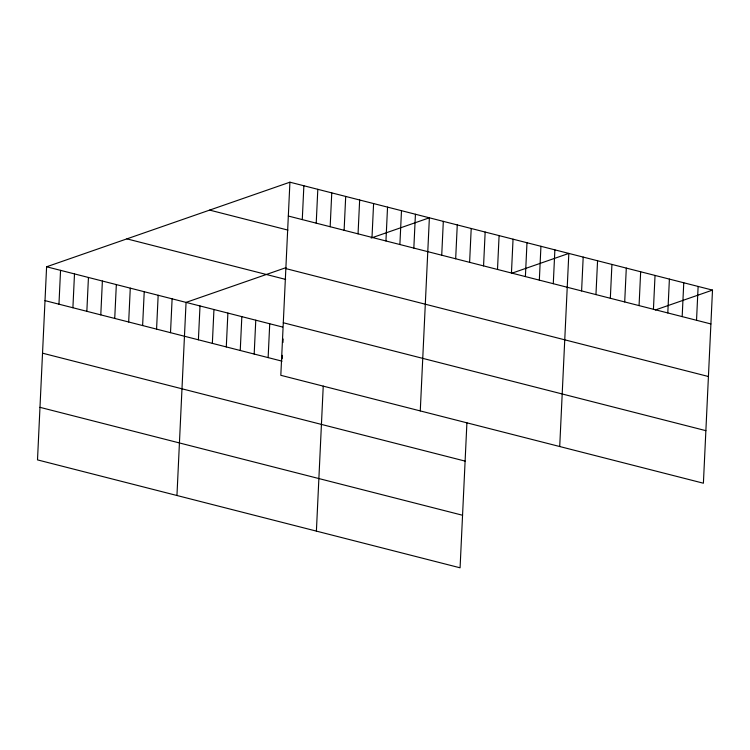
<?xml version="1.0" encoding="UTF-8"?>
<svg xmlns="http://www.w3.org/2000/svg" width="750" height="750" viewBox="0 0 750 750"><rect width="100%" height="100%" fill="white"/><g stroke="black" fill="none" stroke-linecap="round" stroke-linejoin="round"><path stroke-width="1.12" d="M289.922 182.194L280.819 375.309L703.397 483.216L712.5 290.109L289.922 182.194L46.603 266.784L37.5 459.891L460.078 567.806L466.913 422.775M58.959 304.191L60.553 270.347M72.9 307.753L74.494 273.9M86.85 311.316L88.444 277.462M100.791 314.878L102.384 281.025M114.731 318.431L116.334 284.587M128.681 321.994L130.275 288.15M142.622 325.556L144.225 291.713M156.572 329.119L158.166 295.266M170.512 332.681L172.116 298.828M176.953 495.506L186.056 302.391L286.003 267.647M198.403 339.797L200.006 305.953M212.353 343.359L213.947 309.516M226.294 346.922L227.888 313.078M240.244 350.484L241.837 316.641M254.184 354.047L255.778 320.194M268.134 357.609L269.728 323.756M282.188 358.837L282.347 355.331M282.956 342.497L283.125 338.991M302.278 219.6L303.872 185.756M316.219 223.162L317.812 189.319M330.159 226.725L331.762 192.881M316.397 531.112L323.241 386.081M344.109 230.287L345.703 196.434M358.05 233.85L359.653 199.997M372 237.413L373.594 203.559M385.941 240.966L387.544 207.122M399.891 244.528L401.484 210.684M413.831 248.091L415.434 214.247M420.272 410.916L429.375 217.8L371.166 238.041M441.722 255.216L443.316 221.363M455.672 258.778L457.266 224.925M469.613 262.331L471.206 228.488M483.562 265.894L485.156 232.05M497.503 269.456L499.097 235.612M511.444 273.019L513.047 239.175M525.394 276.581L526.987 242.728M539.334 280.144L540.938 246.291M553.284 283.706L554.878 249.853M559.716 446.531L568.828 253.416L511.613 273.3M581.597 290.934L583.191 257.081M595.959 294.6L597.562 260.756M610.331 298.266L611.925 264.422M624.703 301.941L626.297 268.087M639.066 305.606L640.659 271.762M653.438 309.281L655.031 275.428M667.8 312.947L669.394 279.094M682.172 316.613L683.766 282.769M696.534 320.287L698.128 286.434M655.294 309.994L712.5 290.109M288.328 216.037L710.906 323.953M209.634 210.103L287.934 230.1M285.853 268.603L708.422 376.509M126.9 238.866L285.656 279.413M283.294 322.753L705.872 430.659M46.603 266.784L282.6 327.047M45.009 300.628L282.075 361.172M42.534 353.184L465.103 461.1M39.975 407.334L462.553 515.25"/></g></svg>
